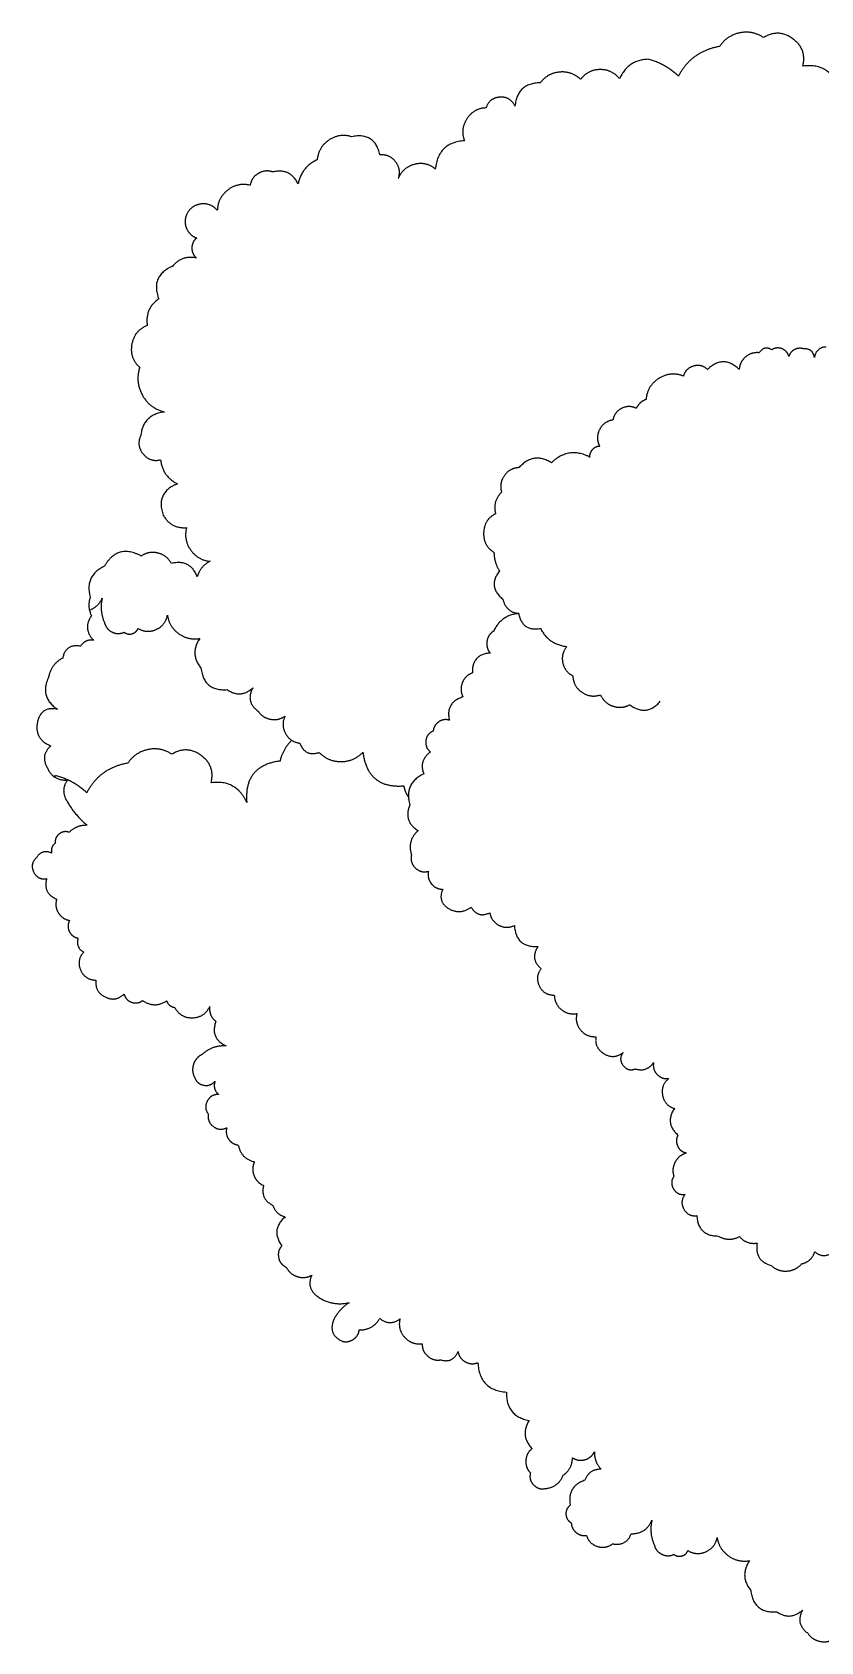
# Model space of a CAD drawing. Header units: metres. Extents: x -17 to 580, y -130 to 19.
# Drawn here: x 99.701 to 101.29, y -25.094 to -21.851 of the extents above; entities that cross this region are included whole.
import ezdxf

# ---------------------------------------------------------------- set-up
doc = ezdxf.new("R2010")
doc.units = ezdxf.units.M
doc.layers.add('Imported blocks', color=7, linetype='Continuous', true_color=0x7a8bf7)
doc.layers.add('Walls', color=7, linetype='Continuous', true_color=0xc7c7c7)

# ---------------------------------------------------------------- blocks, each defined once
blk = doc.blocks.new('Birch tree M')
at = {"layer": 'Imported blocks'}
for points in [[(0.9647, 3.8374), (0.9239, 3.8355), (0.9102, 3.797)], [(1.0228, 3.8024), (1.0055, 3.8394), (0.9647, 3.8374)], [(1.1162, 3.8184), (1.0635, 3.8452), (1.0228, 3.8024)], [(0.9102, 3.797), (0.8798, 3.7945), (0.8601, 3.771)], [(0.8601, 3.771), (0.8405, 3.7475), (0.8435, 3.7171)], [(0.8435, 3.7171), (0.7996, 3.6683), (0.8116, 3.6037)], [(0.7324, 3.5901), (0.6967, 3.5591), (0.7089, 3.5134)], [(0.8116, 3.6037), (0.7703, 3.6072), (0.7324, 3.5901)], [(0.6601, 3.5015), (0.6386, 3.4837), (0.639, 3.4558)], [(0.7089, 3.5134), (0.6816, 3.5192), (0.6601, 3.5015)], [(0.639, 3.4558), (0.611, 3.4578), (0.5906, 3.4384)], [(0.5906, 3.4384), (0.5703, 3.419), (0.571, 3.3909)], [(0.571, 3.3909), (0.5297, 3.3565), (0.5592, 3.3117)], [(0.5188, 3.3061), (0.5006, 3.2896), (0.5091, 3.2665)], [(0.5592, 3.3117), (0.5371, 3.3226), (0.5188, 3.3061)], [(1.4672, 3.291), (1.4505, 3.3052), (1.4342, 3.2905)], [(1.4722, 3.3264), (1.4557, 3.3107), (1.4672, 3.291)], [(0.5091, 3.2665), (0.4875, 3.2475), (0.4903, 3.2188)], [(1.3957, 3.2597), (1.3829, 3.2557), (1.3785, 3.243)], [(1.4193, 3.2556), (1.4085, 3.2636), (1.3957, 3.2597)], [(1.4195, 3.2762), (1.4151, 3.2659), (1.4193, 3.2556)], [(1.4342, 3.2905), (1.4239, 3.2864), (1.4195, 3.2762)], [(0.4903, 3.2188), (0.493, 3.1902), (0.5178, 3.1756)], [(1.3602, 3.2194), (1.3451, 3.2098), (1.3415, 3.1923)], [(1.3785, 3.243), (1.358, 3.24), (1.3602, 3.2194)], [(1.3415, 3.1923), (1.3379, 3.1748), (1.348, 3.16)], [(0.5178, 3.1756), (0.4725, 3.1338), (0.506, 3.0821)], [(1.348, 3.16), (1.2974, 3.1645), (1.2905, 3.1142)], [(1.2905, 3.1142), (1.2716, 3.1153), (1.2605, 3.0999)], [(0.506, 3.0821), (0.478, 3.0825), (0.4613, 3.0601)], [(1.2566, 3.067), (1.2262, 3.0574), (1.2156, 3.0273)], [(1.2605, 3.0999), (1.2495, 3.0846), (1.2566, 3.067)], [(0.3854, 3.0271), (0.3425, 3.0616), (0.3076, 3.0191)], [(0.4235, 3.0376), (0.4015, 3.0429), (0.3854, 3.0271)], [(0.4528, 3.011), (0.4455, 3.0324), (0.4235, 3.0376)], [(0.4613, 3.0601), (0.4446, 3.0377), (0.4528, 3.011)], [(0.3076, 3.0191), (0.2801, 3.0084), (0.2711, 2.9802)], [(1.2156, 3.0273), (1.2049, 2.9971), (1.2227, 2.9706)], [(0.2711, 2.9802), (0.2621, 2.9521), (0.2784, 2.9274)], [(1.2227, 2.9706), (1.2146, 2.9561), (1.2177, 2.9399)], [(0.2784, 2.9274), (0.2606, 2.8914), (0.279, 2.8557)], [(1.1915, 2.9186), (1.1836, 2.9014), (1.1926, 2.8848)], [(1.2177, 2.9399), (1.1993, 2.9357), (1.1915, 2.9186)], [(1.1926, 2.8848), (1.1778, 2.8689), (1.1823, 2.8477)], [(0.279, 2.8557), (0.2413, 2.8735), (0.2156, 2.8406)], [(1.1823, 2.8477), (1.1868, 2.8265), (1.2068, 2.818)], [(0.1916, 2.8171), (0.185, 2.7999), (0.1939, 2.7837)], [(0.2156, 2.8406), (0.1982, 2.8344), (0.1916, 2.8171)], [(1.2068, 2.818), (1.199, 2.8113), (1.1984, 2.8011)], [(0.1939, 2.7837), (0.1673, 2.771), (0.1603, 2.7424)], [(1.2038, 2.7841), (1.1504, 2.7725), (1.1432, 2.7183)], [(1.1984, 2.8011), (1.1977, 2.7909), (1.2045, 2.7832)], [(1.2045, 2.7832), (1.2042, 2.7837), (1.2038, 2.7841)], [(0.1603, 2.7424), (0.1533, 2.7139), (0.1709, 2.6903)], [(1.1432, 2.7183), (1.0939, 2.712), (1.0916, 2.6623)], [(0.1323, 2.6786), (0.1162, 2.6624), (0.1209, 2.64)], [(0.1709, 2.6903), (0.1484, 2.6948), (0.1323, 2.6786)], [(1.0916, 2.6623), (1.0753, 2.648), (1.0765, 2.6264)], [(0.1209, 2.64), (0.1248, 2.6223), (0.1406, 2.6134)], [(1.0765, 2.6264), (1.0777, 2.6048), (1.0955, 2.5924)], [(0.1406, 2.6134), (0.1564, 2.6045), (0.1735, 2.6104)], [(0.1735, 2.6104), (0.1705, 2.5965), (0.1793, 2.5853)], [(0.1793, 2.5853), (0.1882, 2.5741), (0.2024, 2.5739)], [(1.0955, 2.5924), (1.0919, 2.5626), (1.1159, 2.5445)], [(0.2024, 2.5739), (0.1714, 2.5585), (0.1709, 2.5239)], [(1.1159, 2.5445), (1.1039, 2.5171), (1.1217, 2.493)], [(0.1709, 2.5239), (0.1445, 2.474), (0.1929, 2.445)], [(1.1217, 2.493), (1.1394, 2.4689), (1.1692, 2.4721)], [(1.1692, 2.4721), (1.1839, 2.4542), (1.2058, 2.4466)], [(0.1929, 2.445), (0.1824, 2.407), (0.211, 2.3799)], [(1.2058, 2.4466), (1.2072, 2.4006), (1.2532, 2.4001)], [(1.6367, 2.3933), (1.6852, 2.3951), (1.687, 2.4436)], [(1.2532, 2.4001), (1.2771, 2.3817), (1.3029, 2.3972)], [(1.3029, 2.3972), (1.2732, 2.3688), (1.283, 2.3289)], [(1.3029, 2.3972), (1.3357, 2.3693), (1.364, 2.4018)], [(1.364, 2.4018), (1.4026, 2.3846), (1.4381, 2.4075)], [(1.4381, 2.4075), (1.4374, 2.3861), (1.4538, 2.3723)], [(1.6083, 2.3662), (1.6284, 2.3735), (1.6367, 2.3933)], [(0.211, 2.3799), (0.1949, 2.3518), (0.2104, 2.3233)], [(1.4538, 2.3723), (1.4703, 2.3585), (1.4913, 2.3629)], [(1.4913, 2.3629), (1.5073, 2.3445), (1.5317, 2.3462)], [(1.5317, 2.3462), (1.556, 2.348), (1.5692, 2.3686)], [(1.5692, 2.3686), (1.5882, 2.3588), (1.6083, 2.3662)], [(0.2104, 2.3233), (0.2259, 2.2948), (0.2583, 2.2931)], [(1.283, 2.3289), (1.2777, 2.3142), (1.2856, 2.3007)], [(0.2583, 2.2931), (0.2706, 2.2601), (0.3032, 2.2467)], [(1.2856, 2.3007), (1.2934, 2.2872), (1.3087, 2.2844)], [(1.3087, 2.2844), (1.2772, 2.255), (1.3051, 2.2222)], [(0.3032, 2.2467), (0.3359, 2.2334), (0.3678, 2.2483)], [(0.3678, 2.2483), (0.3329, 2.2129), (0.3592, 2.1707)], [(1.3051, 2.2222), (1.2958, 2.2067), (1.3012, 2.1896)], [(0.3592, 2.1707), (0.3654, 2.1462), (0.3901, 2.1411)], [(1.3012, 2.1896), (1.3066, 2.1724), (1.323, 2.165)], [(0.3901, 2.1411), (0.4148, 2.1359), (0.4303, 2.1559)], [(0.4303, 2.1559), (0.4578, 2.1281), (0.496, 2.1369)], [(0.496, 2.1369), (0.4679, 2.0884), (0.5157, 2.0593)], [(1.323, 2.165), (1.2987, 2.1299), (1.332, 2.1031)], [(1.332, 2.1031), (1.3192, 2.0978), (1.3151, 2.0846)], [(0.5157, 2.0593), (0.5493, 2.0459), (0.5759, 2.0705)], [(0.5759, 2.0705), (0.5878, 2.0441), (0.6156, 2.036)], [(1.3151, 2.0846), (1.311, 2.0714), (1.3186, 2.0598)], [(1.3186, 2.0598), (1.3108, 2.0455), (1.3193, 2.0317)], [(0.6156, 2.036), (0.6435, 2.0279), (0.6677, 2.0438)], [(0.6677, 2.0438), (0.6562, 2.0205), (0.667, 1.9968)], [(1.3193, 2.0317), (1.3278, 2.0178), (1.3441, 2.0183)], [(0.5609, 1.9829), (0.5413, 1.9738), (0.5348, 1.9531)], [(0.6006, 1.9837), (0.5806, 1.992), (0.5609, 1.9829)], [(0.667, 1.9968), (0.628, 2.0192), (0.6006, 1.9837)], [(1.3441, 2.0183), (1.3345, 1.9859), (1.3634, 1.9686)], [(0.5348, 1.9531), (0.4741, 1.9424), (0.4829, 1.8814)], [(1.3634, 1.9686), (1.3415, 1.9222), (1.3832, 1.8923)], [(1.196, 1.8709), (1.2192, 1.8897), (1.2219, 1.9195)], [(1.2219, 1.9195), (1.2826, 1.86), (1.3449, 1.9179)], [(1.3449, 1.9179), (1.356, 1.9076), (1.3708, 1.9042)], [(0.4829, 1.8814), (0.4605, 1.8348), (0.5023, 1.8045)], [(0.6687, 1.8417), (0.6795, 1.8628), (0.6686, 1.8838)], [(0.6686, 1.8838), (0.6886, 1.8654), (0.7157, 1.8669)], [(0.7157, 1.8669), (0.7428, 1.8683), (0.7607, 1.8887)], [(0.7607, 1.8887), (0.7644, 1.8461), (0.8061, 1.8368)], [(0.8847, 1.8358), (0.9226, 1.8386), (0.9287, 1.8762)], [(0.9287, 1.8762), (0.9352, 1.8401), (0.9719, 1.8419)], [(1.0062, 1.8449), (1.0227, 1.8536), (1.0282, 1.8714)], [(1.0282, 1.8714), (1.0336, 1.8495), (1.0544, 1.8411)], [(1.143, 1.8556), (1.1727, 1.852), (1.196, 1.8709)], [(1.3832, 1.8923), (1.3947, 1.8524), (1.436, 1.8574)], [(0.6344, 1.8174), (0.6579, 1.8207), (0.6687, 1.8417)], [(0.8061, 1.8368), (0.8449, 1.7986), (0.8847, 1.8358)], [(0.9719, 1.8419), (0.9897, 1.8363), (1.0062, 1.8449)], [(1.0544, 1.8411), (1.0752, 1.8326), (1.0943, 1.8444)], [(1.0755, 1.838), (1.0718, 1.8093), (1.0844, 1.7831)], [(1.0943, 1.8444), (1.124, 1.8266), (1.143, 1.8556)], [(1.436, 1.8574), (1.4297, 1.8234), (1.4586, 1.8044)], [(0.5023, 1.8045), (0.5102, 1.7826), (0.5313, 1.7727)], [(0.5197, 1.78), (0.5311, 1.799), (0.5253, 1.8203)], [(0.5253, 1.8203), (0.5382, 1.793), (0.5651, 1.7792)], [(0.6147, 1.7904), (0.6251, 1.7906), (0.6312, 1.799)], [(0.6312, 1.799), (0.6374, 1.8074), (0.6344, 1.8174)], [(1.4586, 1.8044), (1.4663, 1.7879), (1.4844, 1.7859)], [(1.4844, 1.7859), (1.5026, 1.784), (1.5135, 1.7986)], [(1.5135, 1.7986), (1.521, 1.7842), (1.5368, 1.7805)], [(1.6044, 1.7604), (1.635, 1.7657), (1.6432, 1.7957)], [(1.6432, 1.7957), (1.6721, 1.7848), (1.685, 1.8129)], [(1.685, 1.8129), (1.6999, 1.7993), (1.7197, 1.8032)], [(1.7197, 1.8032), (1.7395, 1.8071), (1.7481, 1.8254)], [(1.7481, 1.8254), (1.7829, 1.7871), (1.8215, 1.8215)], [(1.8215, 1.8215), (1.8246, 1.7867), (1.8595, 1.7858)], [(0.5313, 1.7727), (0.5344, 1.7358), (0.5711, 1.7312)], [(0.5651, 1.7792), (0.5773, 1.7696), (0.5926, 1.773)], [(0.5926, 1.773), (0.6078, 1.7764), (0.6147, 1.7904)], [(1.0844, 1.7831), (1.0253, 1.7214), (1.0844, 1.6596)], [(1.5368, 1.7805), (1.5526, 1.7769), (1.5656, 1.7867)], [(1.5656, 1.7867), (1.5737, 1.7569), (1.6044, 1.7604)], [(1.8595, 1.7858), (1.8595, 1.7618), (1.8814, 1.7517)], [(2.1759, 1.7413), (2.2017, 1.7515), (2.1995, 1.7791)], [(2.1995, 1.7791), (2.2071, 1.7647), (2.2233, 1.7625)], [(2.2233, 1.7625), (2.2394, 1.7604), (2.2504, 1.7725)], [(2.2504, 1.7725), (2.2447, 1.7489), (2.263, 1.733)], [(0.5711, 1.7312), (0.5539, 1.7215), (0.5561, 1.7018)], [(1.8814, 1.7517), (1.9032, 1.7416), (1.9215, 1.7572)], [(1.9215, 1.7572), (1.9346, 1.7412), (1.9553, 1.7411)], [(1.9553, 1.7411), (1.976, 1.7409), (1.9894, 1.7566)], [(1.9894, 1.7566), (1.9982, 1.7366), (2.0197, 1.732)], [(2.0197, 1.732), (2.0411, 1.7274), (2.0574, 1.7421)], [(2.0574, 1.7421), (2.0708, 1.7192), (2.0971, 1.723)], [(2.0971, 1.723), (2.1233, 1.7267), (2.1298, 1.7525)], [(2.1298, 1.7525), (2.1305, 1.7338), (2.1487, 1.7294)], [(2.1487, 1.7294), (2.1668, 1.725), (2.1759, 1.7413)], [(2.263, 1.733), (2.2813, 1.717), (2.3039, 1.7259)], [(2.3039, 1.7259), (2.3077, 1.6846), (2.3492, 1.6828)], [(0.5561, 1.7018), (0.5252, 1.6853), (0.5409, 1.6539)], [(2.3492, 1.6828), (2.3519, 1.6686), (2.3649, 1.6623)], [(2.7666, 1.6701), (2.795, 1.6697), (2.8002, 1.6976)], [(0.5409, 1.6539), (0.5284, 1.6262), (0.5428, 1.5994)], [(0.933, 1.6786), (0.8922, 1.6767), (0.8785, 1.6382)], [(0.9911, 1.6436), (0.9738, 1.6806), (0.933, 1.6786)], [(1.0844, 1.6596), (1.0318, 1.6864), (0.9911, 1.6436)], [(2.3649, 1.6623), (2.3779, 1.656), (2.3907, 1.6628)], [(2.3907, 1.6628), (2.38, 1.6481), (2.3832, 1.6301)], [(2.7604, 1.629), (2.7751, 1.6478), (2.7666, 1.6701)], [(0.8284, 1.6122), (0.8088, 1.5888), (0.8117, 1.5583)], [(0.8785, 1.6382), (0.848, 1.6357), (0.8284, 1.6122)], [(2.3832, 1.6301), (2.3864, 1.6122), (2.4015, 1.6021)], [(2.7439, 1.5943), (2.7594, 1.6082), (2.7604, 1.629)], [(0.5428, 1.5994), (0.5544, 1.5493), (0.6057, 1.5537)], [(2.4015, 1.6021), (2.403, 1.5845), (2.4197, 1.5787)], [(2.4197, 1.5787), (2.4363, 1.573), (2.4484, 1.5858)], [(2.4484, 1.5858), (2.448, 1.5652), (2.467, 1.5573)], [(2.5687, 1.5583), (2.5966, 1.5625), (2.6083, 1.5882)], [(2.6083, 1.5882), (2.6327, 1.5839), (2.6496, 1.602)], [(2.6496, 1.602), (2.6695, 1.5658), (2.7075, 1.5819)], [(2.7075, 1.5819), (2.7283, 1.5804), (2.7439, 1.5943)], [(0.6057, 1.5537), (0.5711, 1.5359), (0.5882, 1.501)], [(0.8117, 1.5583), (0.7678, 1.5095), (0.7799, 1.4449)], [(2.467, 1.5573), (2.486, 1.5494), (2.5003, 1.5641)], [(2.5003, 1.5641), (2.5318, 1.5291), (2.5687, 1.5583)], [(0.5882, 1.501), (0.6079, 1.4647), (0.6469, 1.4782)], [(0.6469, 1.4782), (0.6407, 1.4463), (0.6706, 1.4337)], [(0.6706, 1.4337), (0.7008, 1.4169), (0.7267, 1.4398)], [(0.7007, 1.4313), (0.6986, 1.4295), (0.6967, 1.4276)], [(0.7799, 1.4449), (0.7385, 1.4484), (0.7007, 1.4313)], [(0.7267, 1.4398), (0.7275, 1.415), (0.7496, 1.4037)], [(0.7496, 1.4037), (0.7871, 1.3872), (0.8281, 1.3865)], [(0.8281, 1.3865), (0.8085, 1.3719), (0.8057, 1.3477)], [(0.8057, 1.3477), (0.7931, 1.3433), (0.79, 1.3303)], [(0.79, 1.3303), (0.7869, 1.3173), (0.7962, 1.3077)], [(0.8039, 1.2845), (0.7804, 1.2781), (0.7832, 1.2538)], [(0.7962, 1.3077), (0.7928, 1.2937), (0.8039, 1.2845)], [(0.7832, 1.2538), (0.7799, 1.233), (0.799, 1.224)], [(1.2985, 1.1905), (1.3199, 1.2084), (1.3136, 1.2356)], [(1.3136, 1.2356), (1.325, 1.2176), (1.3463, 1.218)], [(0.799, 1.224), (0.8181, 1.2151), (0.832, 1.231)], [(0.832, 1.231), (0.8462, 1.1987), (0.8801, 1.2083)], [(0.8801, 1.2083), (0.8864, 1.192), (0.9028, 1.186)], [(1.3463, 1.218), (1.3596, 1.1781), (1.4004, 1.1884)], [(0.9028, 1.186), (0.9192, 1.18), (0.9345, 1.1885)], [(0.9345, 1.1885), (0.9369, 1.1743), (0.9499, 1.1681)], [(0.9499, 1.1681), (0.9629, 1.1619), (0.9754, 1.1688)], [(0.9754, 1.1688), (0.984, 1.1483), (1.0061, 1.1513)], [(1.1831, 1.1493), (1.2164, 1.1517), (1.2273, 1.1834)], [(1.2273, 1.1834), (1.2394, 1.1762), (1.2515, 1.1834)], [(1.2515, 1.1834), (1.2772, 1.1725), (1.2985, 1.1905)], [(1.4004, 1.1884), (1.3746, 1.1698), (1.3695, 1.1384)], [(1.0061, 1.1513), (1.0042, 1.1261), (1.0267, 1.1144)], [(1.1099, 1.1013), (1.1366, 1.1071), (1.1402, 1.1341)], [(1.1402, 1.1341), (1.1519, 1.1253), (1.1657, 1.1302)], [(1.1657, 1.1302), (1.1795, 1.1351), (1.1831, 1.1493)], [(1.3695, 1.1384), (1.3621, 1.1232), (1.3681, 1.1074)], [(1.0267, 1.1144), (1.0492, 1.1027), (1.0688, 1.1187)], [(1.0688, 1.1187), (1.0833, 1.0955), (1.1099, 1.1013)], [(1.3681, 1.1074), (1.3741, 1.0916), (1.3897, 1.0851)], [(1.3897, 1.0851), (1.4033, 1.077), (1.4172, 1.0846)], [(1.4172, 1.0846), (1.431, 1.0922), (1.4316, 1.108)], [(1.4316, 1.108), (1.4384, 1.09), (1.4577, 1.0894)], [(1.4577, 1.0894), (1.443, 1.0788), (1.4463, 1.061)], [(1.4463, 1.061), (1.4497, 1.0432), (1.4672, 1.0388)], [(1.4672, 1.0388), (1.4763, 1.0229), (1.4945, 1.0236)], [(1.4945, 1.0236), (1.5128, 1.0244), (1.5205, 1.0409)], [(1.5205, 1.0409), (1.5262, 1.0274), (1.5402, 1.023)], [(1.5402, 1.023), (1.5541, 1.0185), (1.5666, 1.0262)], [(1.5666, 1.0262), (1.591, 1.0055), (1.6201, 1.0191)], [(1.6201, 1.0191), (1.6244, 1.0023), (1.6394, 0.9936)], [(3.0049, 0.9681), (3.0157, 0.9891), (3.0048, 1.0101)], [(3.0048, 1.0101), (3.0248, 0.9918), (3.0519, 0.9933)], [(3.0519, 0.9933), (3.079, 0.9947), (3.0969, 1.0151)], [(3.0969, 1.0151), (3.1006, 0.9725), (3.1422, 0.9631)], [(1.6394, 0.9936), (1.6543, 0.985), (1.671, 0.9895)], [(1.671, 0.9895), (1.6851, 0.9599), (1.7171, 0.9671)], [(2.2928, 0.9629), (2.3088, 0.9656), (2.317, 0.9796)], [(2.317, 0.9796), (2.3591, 0.932), (2.4116, 0.9677)], [(2.6517, 0.9589), (2.6612, 0.9719), (2.6576, 0.9874)], [(2.6576, 0.9874), (2.6718, 0.9684), (2.6954, 0.9654)], [(3.2208, 0.9621), (3.2588, 0.965), (3.2649, 1.0026)], [(3.2649, 1.0026), (3.2714, 0.9665), (3.308, 0.9682)], [(3.3423, 0.9713), (3.3588, 0.9799), (3.3644, 0.9977)], [(1.7171, 0.9671), (1.7357, 0.9547), (1.7559, 0.9642)], [(1.7559, 0.9642), (1.7473, 0.919), (1.7916, 0.9069)], [(2.0746, 0.9174), (2.1047, 0.9168), (2.1121, 0.946)], [(2.1121, 0.946), (2.1224, 0.9235), (2.1468, 0.9194)], [(2.2456, 0.9309), (2.2733, 0.9423), (2.2647, 0.971)], [(2.2647, 0.971), (2.2768, 0.9603), (2.2928, 0.9629)], [(2.4116, 0.9677), (2.4448, 0.9236), (2.4938, 0.949)], [(2.4938, 0.949), (2.4989, 0.908), (2.5399, 0.9026)], [(2.6264, 0.9447), (2.6423, 0.946), (2.6517, 0.9589)], [(2.6352, 0.8997), (2.6424, 0.9245), (2.6264, 0.9447)], [(2.6954, 0.9654), (2.6731, 0.9486), (2.6819, 0.922)], [(2.8434, 0.8921), (2.8705, 0.9134), (2.8614, 0.9467)], [(2.8614, 0.9467), (2.8743, 0.9193), (2.9012, 0.9056)], [(2.9674, 0.9254), (2.9736, 0.9337), (2.9706, 0.9437)], [(2.9706, 0.9437), (2.994, 0.9471), (3.0049, 0.9681)], [(3.1422, 0.9631), (3.1811, 0.925), (3.2208, 0.9621)], [(3.308, 0.9682), (3.3258, 0.9627), (3.3423, 0.9713)], [(1.7916, 0.9069), (1.7908, 0.8909), (1.8031, 0.8807)], [(1.928, 0.8665), (1.9698, 0.8687), (1.9962, 0.9012)], [(1.9962, 0.9012), (1.9879, 0.8754), (1.993, 0.8488)], [(2.0542, 0.8668), (2.0795, 0.886), (2.0746, 0.9174)], [(2.1468, 0.9194), (2.1713, 0.9153), (2.1884, 0.9332)], [(2.1884, 0.9332), (2.199, 0.9192), (2.2165, 0.9185)], [(2.2165, 0.9185), (2.2339, 0.9178), (2.2456, 0.9309)], [(2.5399, 0.9026), (2.5361, 0.886), (2.5459, 0.8721)], [(2.6218, 0.849), (2.6437, 0.8703), (2.6352, 0.8997)], [(2.6819, 0.922), (2.6577, 0.8845), (2.6915, 0.8553)], [(2.9012, 0.9056), (2.9135, 0.8959), (2.9287, 0.8993)], [(2.9287, 0.8993), (2.9439, 0.9028), (2.9509, 0.9168)], [(2.9509, 0.9168), (2.9613, 0.917), (2.9674, 0.9254)], [(1.8031, 0.8807), (1.8155, 0.8705), (1.831, 0.8744)], [(1.831, 0.8744), (1.8477, 0.8668), (1.8648, 0.8735)], [(1.8648, 0.8735), (1.8818, 0.8802), (1.8888, 0.8971)], [(1.8888, 0.8971), (1.8964, 0.8664), (1.928, 0.8665)], [(2.0575, 0.8413), (2.0615, 0.8547), (2.0542, 0.8668)], [(2.5459, 0.8721), (2.5556, 0.8582), (2.5724, 0.8559)], [(2.8243, 0.847), (2.8528, 0.8615), (2.8434, 0.8921)], [(1.993, 0.8488), (2.0037, 0.812), (2.0408, 0.8217)], [(2.0408, 0.8217), (2.0534, 0.8278), (2.0575, 0.8413)], [(2.5724, 0.8559), (2.5791, 0.8412), (2.5952, 0.8389)], [(2.5952, 0.8389), (2.6113, 0.8367), (2.6218, 0.849)], [(2.6915, 0.8553), (2.6881, 0.8424), (2.697, 0.8325)], [(2.697, 0.8325), (2.7059, 0.8227), (2.7191, 0.8247)], [(2.7191, 0.8247), (2.7281, 0.8145), (2.7418, 0.8143)], [(2.7418, 0.8143), (2.7554, 0.8141), (2.7648, 0.824)], [(2.7648, 0.824), (2.7816, 0.8127), (2.8005, 0.82)], [(2.8005, 0.82), (2.8195, 0.8273), (2.8243, 0.847)]]:
    blk.add_open_spline(points, degree=2, dxfattribs=at)

msp = doc.modelspace()

# ---------------------------------------------------------------- block references
at = {"layer": 'Walls', "xscale": 0.8671831347882903, "yscale": 0.8671831347882903, "rotation": 321.3020664621606}
msp.add_blockref('Birch tree M', (98.4996678, -23.9379547), dxfattribs=at)

doc.saveas('drawing.dxf')
